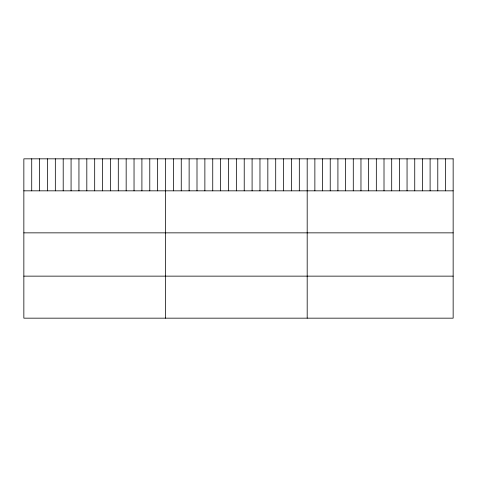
<?xml version="1.0" encoding="UTF-8"?>
<svg xmlns="http://www.w3.org/2000/svg" width="477" height="477" viewBox="0 0 477 477"><rect width="100%" height="100%" fill="white"/><g stroke="black" fill="none" stroke-linecap="round" stroke-linejoin="round"><path stroke-width="0.72" d="M23.85 190.83L453.15 190.83M23.85 232.854L453.15 232.854M23.85 276.141L453.15 276.141M445.47 158.835L445.47 190.83M437.785 158.835L437.785 190.83M430.105 158.835L430.105 190.83M422.419 158.835L422.419 190.83M414.74 158.835L414.74 190.83M407.054 158.835L407.054 190.83M399.374 158.835L399.374 190.83M391.695 158.835L391.695 190.83M384.009 158.835L384.009 190.83M376.329 158.835L376.329 190.83M368.643 158.835L368.643 190.83M360.964 158.835L360.964 190.83M353.284 158.835L353.284 190.83M345.598 158.835L345.598 190.83M337.919 158.835L337.919 190.83M330.233 158.835L330.233 190.83M322.553 158.835L322.553 190.83M314.868 158.835L314.868 190.83M307.188 158.835L307.188 318.165M299.317 158.835L299.317 190.83M291.447 158.835L291.447 190.83M283.577 158.835L283.577 190.83M275.706 158.835L275.706 190.83M267.835 158.835L267.835 190.83M259.965 158.835L259.965 190.83M252.094 158.835L252.094 190.83M244.224 158.835L244.224 190.83M236.353 158.835L236.353 190.83M228.483 158.835L228.483 190.83M220.612 158.835L220.612 190.83M212.742 158.835L212.742 190.83M204.871 158.835L204.871 190.83M197.001 158.835L197.001 190.83M189.13 158.835L189.13 190.83M181.26 158.835L181.26 190.83M173.389 158.835L173.389 190.83M165.519 158.835L165.519 318.165M157.648 158.835L157.648 190.83M149.778 158.835L149.778 190.83M141.907 158.835L141.907 190.83M134.037 158.835L134.037 190.83M126.166 158.835L126.166 190.83M118.296 158.835L118.296 190.83M110.425 158.835L110.425 190.83M102.555 158.835L102.555 190.83M94.684 158.835L94.684 190.83M86.814 158.835L86.814 190.83M78.944 158.835L78.944 190.83M71.073 158.835L71.073 190.83M63.202 158.835L63.202 190.83M55.332 158.835L55.332 190.83M47.461 158.835L47.461 190.83M39.591 158.835L39.591 190.83M31.72 158.835L31.72 190.83M453.15 158.835L23.85 158.835L23.85 318.165L453.15 318.165L453.15 158.835"/></g></svg>
